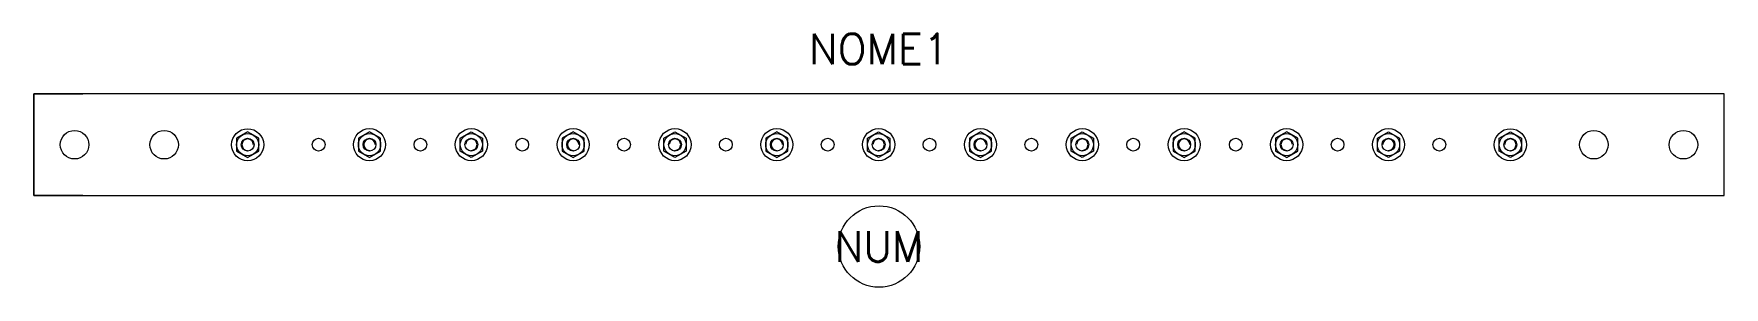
# Model space of a CAD drawing. Header units: millimetres. Extents: x 0 to 83, y -4.5 to 7.9.
import ezdxf
from ezdxf.enums import TextEntityAlignment as Align

# ---------------------------------------------------------------- set-up
doc = ezdxf.new("R2010")
doc.units = ezdxf.units.MM
doc.styles.add('Romans', font='romans.shx')

msp = doc.modelspace()

# ---------------------------------------------------------------- linework, layer by layer
msp.add_line((2.4, 0), (80.6, 0))
for points in [[(2.4, 0), (0, 0), (0, 5), (2.4, 5)], [(80.6, 0), (83, 0), (83, 5), (80.6, 5)]]:
    msp.add_lwpolyline(points)
for points in [[(0, 0), (83, 0), (83, 5), (0, 5)], [(11.046, 2.185), (11.046, 2.815), (10.5, 3.13), (9.954, 2.815), (9.954, 2.185), (10.5, 1.87)], [(17.029, 2.188), (17.029, 2.818), (16.483, 3.133), (15.938, 2.818), (15.938, 2.188), (16.483, 1.873)], [(20.938, 2.188), (20.938, 2.818), (21.483, 3.133), (22.029, 2.818), (22.029, 2.188), (21.483, 1.873)], [(27.029, 2.188), (27.029, 2.818), (26.483, 3.133), (25.938, 2.818), (25.938, 2.188), (26.483, 1.873)], [(30.938, 2.188), (30.938, 2.818), (31.483, 3.133), (32.029, 2.818), (32.029, 2.188), (31.483, 1.873)], [(37.029, 2.188), (37.029, 2.818), (36.483, 3.133), (35.938, 2.818), (35.938, 2.188), (36.483, 1.873)], [(40.938, 2.188), (40.938, 2.818), (41.483, 3.133), (42.029, 2.818), (42.029, 2.188), (41.483, 1.873)], [(47.029, 2.188), (47.029, 2.818), (46.483, 3.133), (45.938, 2.818), (45.938, 2.188), (46.483, 1.873)], [(50.938, 2.188), (50.938, 2.818), (51.483, 3.133), (52.029, 2.818), (52.029, 2.188), (51.483, 1.873)], [(57.029, 2.188), (57.029, 2.818), (56.483, 3.133), (55.938, 2.818), (55.938, 2.188), (56.483, 1.873)], [(62.062, 2.188), (62.062, 2.818), (61.517, 3.133), (60.971, 2.818), (60.971, 2.188), (61.517, 1.873)], [(65.971, 2.188), (65.971, 2.818), (66.517, 3.133), (67.062, 2.818), (67.062, 2.188), (66.517, 1.873)], [(71.954, 2.185), (71.954, 2.815), (72.5, 3.13), (73.046, 2.815), (73.046, 2.185), (72.5, 1.87)]]:
    msp.add_lwpolyline(points, close=True)
for centre, radius in [((2, 2.5), 0.7), ((6.4, 2.5), 0.7), ((10.5, 2.5), 0.788), ((10.5, 2.5), 0.546), ((10.5, 2.5), 0.315), ((13.983, 2.503), 0.315), ((16.483, 2.503), 0.788), ((16.483, 2.503), 0.546), ((16.483, 2.503), 0.315), ((18.983, 2.503), 0.315), ((21.483, 2.503), 0.788), ((21.483, 2.503), 0.546), ((21.483, 2.503), 0.315), ((23.983, 2.503), 0.315), ((26.483, 2.503), 0.788), ((26.483, 2.503), 0.546), ((26.483, 2.503), 0.315), ((28.983, 2.503), 0.315), ((31.483, 2.503), 0.788), ((31.483, 2.503), 0.546), ((31.483, 2.503), 0.315), ((33.983, 2.503), 0.315), ((36.483, 2.503), 0.788), ((36.483, 2.503), 0.546), ((36.483, 2.503), 0.315), ((38.983, 2.503), 0.315), ((41.483, 2.503), 0.788), ((41.483, 2.503), 0.546), ((41.483, 2.503), 0.315), ((43.983, 2.503), 0.315), ((46.483, 2.503), 0.788), ((46.483, 2.503), 0.546), ((46.483, 2.503), 0.315), ((48.983, 2.503), 0.315), ((51.483, 2.503), 0.788), ((51.483, 2.503), 0.546), ((51.483, 2.503), 0.315), ((53.983, 2.503), 0.315), ((56.483, 2.503), 0.788), ((56.483, 2.503), 0.546), ((56.483, 2.503), 0.315), ((59.017, 2.503), 0.315), ((61.517, 2.503), 0.788), ((61.517, 2.503), 0.546), ((61.517, 2.503), 0.315), ((64.017, 2.503), 0.315), ((66.517, 2.503), 0.788), ((66.517, 2.503), 0.546), ((66.517, 2.503), 0.315), ((69.017, 2.503), 0.315), ((72.5, 2.5), 0.788), ((72.5, 2.5), 0.546), ((72.5, 2.5), 0.315), ((76.6, 2.5), 0.7), ((81, 2.5), 0.7)]:
    msp.add_circle(centre, radius)
at = {"linetype": 'Continuous'}
msp.add_circle((41.5, -2.5), 2, dxfattribs=at)
for centre, start, end in [((10.5, 2.5), 0, 270), ((16.483, 2.503), 0, 270), ((21.483, 2.503), 270, 180), ((26.483, 2.503), 0, 270), ((31.483, 2.503), 270, 180), ((36.483, 2.503), 0, 270), ((41.483, 2.503), 270, 180), ((46.483, 2.503), 0, 270), ((51.483, 2.503), 270, 180), ((56.483, 2.503), 0, 270), ((61.517, 2.503), 0, 270), ((66.517, 2.503), 270, 180), ((72.5, 2.5), 270, 180)]:
    msp.add_arc(centre, 0.283, start, end)

# ---------------------------------------------------------------- texts
at = {"color": 7, "style": 'Romans', "flags": 4}
msp.add_attdef('NOME1', text='NOME1', height=1.5, dxfattribs=at).set_placement((41.5, 6), align=Align.BOTTOM_CENTER)
msp.add_attdef('NUM', text='NUM', height=1.5, dxfattribs=at).set_placement((41.5, -2.5), align=Align.MIDDLE_CENTER)

doc.saveas('drawing.dxf')
